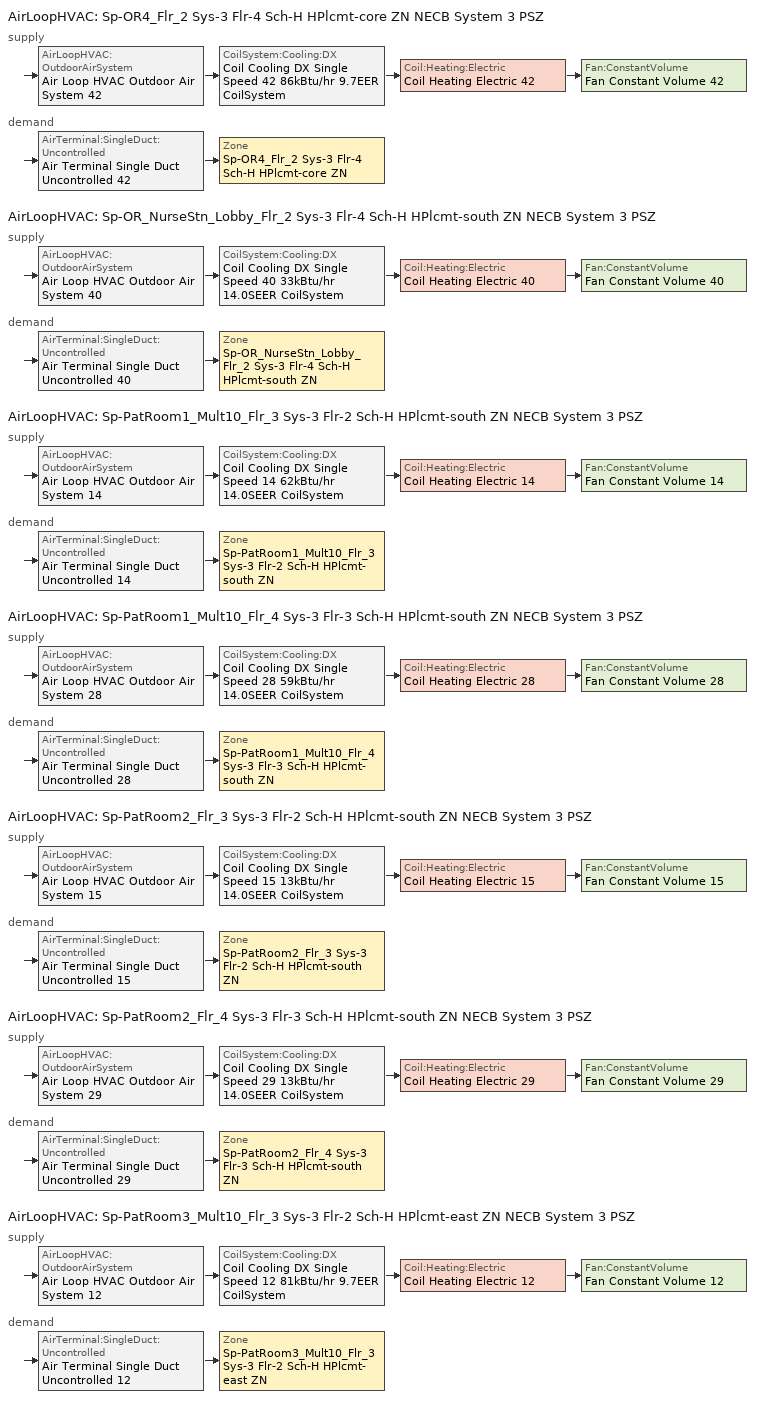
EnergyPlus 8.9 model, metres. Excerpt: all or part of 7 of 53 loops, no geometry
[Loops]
AirLoopHVAC 'Sp-OR4_Flr_2 Sys-3 Flr-4 Sch-H HPlcmt-core ZN NECB System 3 PSZ'
 supply: AirLoopHVAC:OutdoorAirSystem 'Air Loop HVAC Outdoor Air System 42' > CoilSystem:Cooling:DX 'Coil Cooling DX Single Speed 42 86kBtu/hr 9.7EER CoilSystem' > Coil:Heating:Electric 'Coil Heating Electric 42' > Fan:ConstantVolume 'Fan Constant Volume 42'
 demand: AirTerminal:SingleDuct:Uncontrolled 'Air Terminal Single Duct Uncontrolled 42' > Zone 'Sp-OR4_Flr_2 Sys-3 Flr-4 Sch-H HPlcmt-core ZN'
AirLoopHVAC 'Sp-OR_NurseStn_Lobby_Flr_2 Sys-3 Flr-4 Sch-H HPlcmt-south ZN NECB System 3 PSZ'
 supply: AirLoopHVAC:OutdoorAirSystem 'Air Loop HVAC Outdoor Air System 40' > CoilSystem:Cooling:DX 'Coil Cooling DX Single Speed 40 33kBtu/hr 14.0SEER CoilSystem' > Coil:Heating:Electric 'Coil Heating Electric 40' > Fan:ConstantVolume 'Fan Constant Volume 40'
 demand: AirTerminal:SingleDuct:Uncontrolled 'Air Terminal Single Duct Uncontrolled 40' > Zone 'Sp-OR_NurseStn_Lobby_Flr_2 Sys-3 Flr-4 Sch-H HPlcmt-south ZN'
AirLoopHVAC 'Sp-PatRoom1_Mult10_Flr_3 Sys-3 Flr-2 Sch-H HPlcmt-south ZN NECB System 3 PSZ'
 supply: AirLoopHVAC:OutdoorAirSystem 'Air Loop HVAC Outdoor Air System 14' > CoilSystem:Cooling:DX 'Coil Cooling DX Single Speed 14 62kBtu/hr 14.0SEER CoilSystem' > Coil:Heating:Electric 'Coil Heating Electric 14' > Fan:ConstantVolume 'Fan Constant Volume 14'
 demand: AirTerminal:SingleDuct:Uncontrolled 'Air Terminal Single Duct Uncontrolled 14' > Zone 'Sp-PatRoom1_Mult10_Flr_3 Sys-3 Flr-2 Sch-H HPlcmt-south ZN'
AirLoopHVAC 'Sp-PatRoom1_Mult10_Flr_4 Sys-3 Flr-3 Sch-H HPlcmt-south ZN NECB System 3 PSZ'
 supply: AirLoopHVAC:OutdoorAirSystem 'Air Loop HVAC Outdoor Air System 28' > CoilSystem:Cooling:DX 'Coil Cooling DX Single Speed 28 59kBtu/hr 14.0SEER CoilSystem' > Coil:Heating:Electric 'Coil Heating Electric 28' > Fan:ConstantVolume 'Fan Constant Volume 28'
 demand: AirTerminal:SingleDuct:Uncontrolled 'Air Terminal Single Duct Uncontrolled 28' > Zone 'Sp-PatRoom1_Mult10_Flr_4 Sys-3 Flr-3 Sch-H HPlcmt-south ZN'
AirLoopHVAC 'Sp-PatRoom2_Flr_3 Sys-3 Flr-2 Sch-H HPlcmt-south ZN NECB System 3 PSZ'
 supply: AirLoopHVAC:OutdoorAirSystem 'Air Loop HVAC Outdoor Air System 15' > CoilSystem:Cooling:DX 'Coil Cooling DX Single Speed 15 13kBtu/hr 14.0SEER CoilSystem' > Coil:Heating:Electric 'Coil Heating Electric 15' > Fan:ConstantVolume 'Fan Constant Volume 15'
 demand: AirTerminal:SingleDuct:Uncontrolled 'Air Terminal Single Duct Uncontrolled 15' > Zone 'Sp-PatRoom2_Flr_3 Sys-3 Flr-2 Sch-H HPlcmt-south ZN'
AirLoopHVAC 'Sp-PatRoom2_Flr_4 Sys-3 Flr-3 Sch-H HPlcmt-south ZN NECB System 3 PSZ'
 supply: AirLoopHVAC:OutdoorAirSystem 'Air Loop HVAC Outdoor Air System 29' > CoilSystem:Cooling:DX 'Coil Cooling DX Single Speed 29 13kBtu/hr 14.0SEER CoilSystem' > Coil:Heating:Electric 'Coil Heating Electric 29' > Fan:ConstantVolume 'Fan Constant Volume 29'
 demand: AirTerminal:SingleDuct:Uncontrolled 'Air Terminal Single Duct Uncontrolled 29' > Zone 'Sp-PatRoom2_Flr_4 Sys-3 Flr-3 Sch-H HPlcmt-south ZN'
AirLoopHVAC 'Sp-PatRoom3_Mult10_Flr_3 Sys-3 Flr-2 Sch-H HPlcmt-east ZN NECB System 3 PSZ'
 supply: AirLoopHVAC:OutdoorAirSystem 'Air Loop HVAC Outdoor Air System 12' > CoilSystem:Cooling:DX 'Coil Cooling DX Single Speed 12 81kBtu/hr 9.7EER CoilSystem' > Coil:Heating:Electric 'Coil Heating Electric 12' > Fan:ConstantVolume 'Fan Constant Volume 12'
 demand: AirTerminal:SingleDuct:Uncontrolled 'Air Terminal Single Duct Uncontrolled 12' > Zone 'Sp-PatRoom3_Mult10_Flr_3 Sys-3 Flr-2 Sch-H HPlcmt-east ZN'
[DesignSpecification:OutdoorAir] Outdoor Air Method=Sum; Outdoor Air Flow per Person {m3/s-person}=0; Outdoor Air Flow per Zone {m3/s}=0; Outdoor Air Flow Air Changes per Hour {1/hr}=0
Name | Outdoor Air Flow per Zone Floor Area {m3/s-m2}
Space Function Hospital - nurses' station Ventilation; Space Function Hospital - patient room Ventilation | 0.001524
Space Function Hospital - operating room Ventilation | 0.004572
[DesignSpecification:ZoneAirDistribution] Zone Air Distribution Effectiveness in Cooling Mode=1; Zone Air Distribution Effectiveness in Heating Mode=1
Sp-OR4_Flr_2 Sys-3 Flr-4 Sch-H HPlcmt-core ZN Design Spec Zone Air Dist; Sp-OR_NurseStn_Lobby_Flr_2 Sys-3 Flr-4 Sch-H HPlcmt-south ZN Design Spec Zone Air Dist; Sp-PatRoom1_Mult10_Flr_3 Sys-3 Flr-2 Sch-H HPlcmt-south ZN Design Spec Zone Air Dist; Sp-PatRoom1_Mult10_Flr_4 Sys-3 Flr-3 Sch-H HPlcmt-south ZN Design Spec Zone Air Dist; Sp-PatRoom2_Flr_3 Sys-3 Flr-2 Sch-H HPlcmt-south ZN Design Spec Zone Air Dist; Sp-PatRoom2_Flr_4 Sys-3 Flr-3 Sch-H HPlcmt-south ZN Design Spec Zone Air Dist; Sp-PatRoom3_Mult10_Flr_3 Sys-3 Flr-2 Sch-H HPlcmt-east ZN Design Spec Zone Air Dist
[Sizing:Zone] Zone Cooling Design Supply Air Temperature Input Method=SupplyAirTemperature; Zone Cooling Design Supply Air Temperature {C}=13; Zone Cooling Design Supply Air Temperature Difference {deltaC}=11.11; Zone Heating Design Supply Air Temperature Input Method=SupplyAirTemperature; Zone Heating Design Supply Air Temperature {C}=43; Zone Heating Design Supply Air Temperature Difference {deltaC}=11.11; Zone Cooling Design Supply Air Humidity Ratio {kgWater/kgDryAir}=0.0085; Zone Heating Design Supply Air Humidity Ratio {kgWater/kgDryAir}=0.008; Zone Heating Sizing Factor=1.3; Zone Cooling Sizing Factor=1.1; Cooling Design Air Flow Method=DesignDay; Cooling Design Air Flow Rate {m3/s}=0; Cooling Minimum Air Flow per Zone Floor Area {m3/s-m2}=0.000762; Cooling Minimum Air Flow {m3/s}=0; Cooling Minimum Air Flow Fraction=0; Heating Design Air Flow Method=DesignDay; Heating Design Air Flow Rate {m3/s}=0; Heating Maximum Air Flow per Zone Floor Area {m3/s-m2}=0.002032; Heating Maximum Air Flow {m3/s}=0.141576; Heating Maximum Air Flow Fraction=0.3; Account for Dedicated Outdoor Air System=No
Name | Design Specification Outdoor Air Object | Design Specification Zone Air Distribution Object
Sp-OR4_Flr_2 Sys-3 Flr-4 Sch-H HPlcmt-core ZN | Space Function Hospital - operating room Ventilation | Sp-OR4_Flr_2 Sys-3 Flr-4 Sch-H HPlcmt-core ZN Design Spec Zone Air Dist
Sp-OR_NurseStn_Lobby_Flr_2 Sys-3 Flr-4 Sch-H HPlcmt-south ZN | Space Function Hospital - nurses' station Ventilation | Sp-OR_NurseStn_Lobby_Flr_2 Sys-3 Flr-4 Sch-H HPlcmt-south ZN Design Spec Zone Air Dist
Sp-PatRoom1_Mult10_Flr_3 Sys-3 Flr-2 Sch-H HPlcmt-south ZN | Space Function Hospital - patient room Ventilation | Sp-PatRoom1_Mult10_Flr_3 Sys-3 Flr-2 Sch-H HPlcmt-south ZN Design Spec Zone Air Dist
Sp-PatRoom1_Mult10_Flr_4 Sys-3 Flr-3 Sch-H HPlcmt-south ZN | Space Function Hospital - patient room Ventilation | Sp-PatRoom1_Mult10_Flr_4 Sys-3 Flr-3 Sch-H HPlcmt-south ZN Design Spec Zone Air Dist
Sp-PatRoom2_Flr_3 Sys-3 Flr-2 Sch-H HPlcmt-south ZN | Space Function Hospital - patient room Ventilation | Sp-PatRoom2_Flr_3 Sys-3 Flr-2 Sch-H HPlcmt-south ZN Design Spec Zone Air Dist
Sp-PatRoom2_Flr_4 Sys-3 Flr-3 Sch-H HPlcmt-south ZN | Space Function Hospital - patient room Ventilation | Sp-PatRoom2_Flr_4 Sys-3 Flr-3 Sch-H HPlcmt-south ZN Design Spec Zone Air Dist
Sp-PatRoom3_Mult10_Flr_3 Sys-3 Flr-2 Sch-H HPlcmt-east ZN | Space Function Hospital - patient room Ventilation | Sp-PatRoom3_Mult10_Flr_3 Sys-3 Flr-2 Sch-H HPlcmt-east ZN Design Spec Zone Air Dist
[Sizing:System] Type of Load to Size On=Sensible; Design Outdoor Air Flow Rate {m3/s}=Autosize; Central Heating Maximum System Air Flow Ratio=1; Preheat Design Temperature {C}=7; Preheat Design Humidity Ratio {kgWater/kgDryAir}=0.008; Precool Design Temperature {C}=13; Precool Design Humidity Ratio {kgWater/kgDryAir}=0.008; Central Cooling Design Supply Air Temperature {C}=13; Central Heating Design Supply Air Temperature {C}=43; Type of Zone Sum to Use=NonCoincident; 100% Outdoor Air in Cooling=No; 100% Outdoor Air in Heating=No; Central Cooling Design Supply Air Humidity Ratio {kgWater/kgDryAir}=0.0085; Central Heating Design Supply Air Humidity Ratio {kgWater/kgDryAir}=0.008; Cooling Supply Air Flow Rate Method=DesignDay; Cooling Supply Air Flow Rate {m3/s}=0; Cooling Supply Air Flow Rate Per Floor Area {m3/s-m2}=0.00996765; Cooling Fraction of Autosized Cooling Supply Air Flow Rate=1; Cooling Supply Air Flow Rate Per Unit Cooling Capacity {m3/s-W}=3.94755e-05; Heating Supply Air Flow Rate Method=DesignDay; Heating Supply Air Flow Rate {m3/s}=0; Heating Supply Air Flow Rate Per Floor Area {m3/s-m2}=0.00996765; Heating Fraction of Autosized Heating Supply Air Flow Rate=1; Heating Fraction of Autosized Cooling Supply Air Flow Rate=1; Heating Supply Air Flow Rate Per Unit Heating Capacity {m3/s-W}=3.15882e-05; System Outdoor Air Method=ZoneSum; Zone Maximum Outdoor Air Fraction=1; Cooling Design Capacity Method=CoolingDesignCapacity; Cooling Design Capacity {W}=Autosize; Cooling Design Capacity Per Floor Area {W/m2}=234.7; Fraction of Autosized Cooling Design Capacity=1; Heating Design Capacity Method=HeatingDesignCapacity; Heating Design Capacity {W}=Autosize; Heating Design Capacity Per Floor Area {W/m2}=157; Fraction of Autosized Heating Design Capacity=1; Central Cooling Capacity Control Method=OnOff
Sp-OR4_Flr_2 Sys-3 Flr-4 Sch-H HPlcmt-core ZN NECB System 3 PSZ; Sp-OR_NurseStn_Lobby_Flr_2 Sys-3 Flr-4 Sch-H HPlcmt-south ZN NECB System 3 PSZ; Sp-PatRoom1_Mult10_Flr_3 Sys-3 Flr-2 Sch-H HPlcmt-south ZN NECB System 3 PSZ; Sp-PatRoom1_Mult10_Flr_4 Sys-3 Flr-3 Sch-H HPlcmt-south ZN NECB System 3 PSZ; Sp-PatRoom2_Flr_3 Sys-3 Flr-2 Sch-H HPlcmt-south ZN NECB System 3 PSZ; Sp-PatRoom2_Flr_4 Sys-3 Flr-3 Sch-H HPlcmt-south ZN NECB System 3 PSZ; Sp-PatRoom3_Mult10_Flr_3 Sys-3 Flr-2 Sch-H HPlcmt-east ZN NECB System 3 PSZ
[ZoneControl:Thermostat]
Name | Zone or ZoneList | Control Type Schedule | Control 1
Sp-OR4_Flr_2 Sys-3 Flr-4 Sch-H HPlcmt-core ZN Thermostat | Sp-OR4_Flr_2 Sys-3 Flr-4 Sch-H HPlcmt-core ZN | Sp-OR4_Flr_2 Sys-3 Flr-4 Sch-H HPlcmt-core ZN Thermostat Schedule | Space Function Hospital - operating room Thermostat 8
Sp-OR_NurseStn_Lobby_Flr_2 Sys-3 Flr-4 Sch-H HPlcmt-south ZN Thermostat | Sp-OR_NurseStn_Lobby_Flr_2 Sys-3 Flr-4 Sch-H HPlcmt-south ZN | Sp-OR_NurseStn_Lobby_Flr_2 Sys-3 Flr-4 Sch-H HPlcmt-south ZN Thermostat Schedule | Space Function Hospital - nurses' station Thermostat 10
Sp-PatRoom1_Mult10_Flr_3 Sys-3 Flr-2 Sch-H HPlcmt-south ZN Thermostat | Sp-PatRoom1_Mult10_Flr_3 Sys-3 Flr-2 Sch-H HPlcmt-south ZN | Sp-PatRoom1_Mult10_Flr_3 Sys-3 Flr-2 Sch-H HPlcmt-south ZN Thermostat Schedule | Space Function Hospital - patient room Thermostat 25
Sp-PatRoom1_Mult10_Flr_4 Sys-3 Flr-3 Sch-H HPlcmt-south ZN Thermostat | Sp-PatRoom1_Mult10_Flr_4 Sys-3 Flr-3 Sch-H HPlcmt-south ZN | Sp-PatRoom1_Mult10_Flr_4 Sys-3 Flr-3 Sch-H HPlcmt-south ZN Thermostat Schedule | Space Function Hospital - patient room Thermostat 34
Sp-PatRoom2_Flr_3 Sys-3 Flr-2 Sch-H HPlcmt-south ZN Thermostat | Sp-PatRoom2_Flr_3 Sys-3 Flr-2 Sch-H HPlcmt-south ZN | Sp-PatRoom2_Flr_3 Sys-3 Flr-2 Sch-H HPlcmt-south ZN Thermostat Schedule | Space Function Hospital - patient room Thermostat 26
Sp-PatRoom2_Flr_4 Sys-3 Flr-3 Sch-H HPlcmt-south ZN Thermostat | Sp-PatRoom2_Flr_4 Sys-3 Flr-3 Sch-H HPlcmt-south ZN | Sp-PatRoom2_Flr_4 Sys-3 Flr-3 Sch-H HPlcmt-south ZN Thermostat Schedule | Space Function Hospital - patient room Thermostat 35
Sp-PatRoom3_Mult10_Flr_3 Sys-3 Flr-2 Sch-H HPlcmt-east ZN Thermostat | Sp-PatRoom3_Mult10_Flr_3 Sys-3 Flr-2 Sch-H HPlcmt-east ZN | Sp-PatRoom3_Mult10_Flr_3 Sys-3 Flr-2 Sch-H HPlcmt-east ZN Thermostat Schedule | Space Function Hospital - patient room Thermostat 23
[ThermostatSetpoint:DualSetpoint] Heating Setpoint Temperature Schedule=NECB-H-Thermostat Setpoint-Heating; Cooling Setpoint Temperature Schedule=NECB-H-Thermostat Setpoint-Cooling
Space Function Hospital - operating room Thermostat 8; Space Function Hospital - nurses' station Thermostat 10; Space Function Hospital - patient room Thermostat 25; Space Function Hospital - patient room Thermostat 34; Space Function Hospital - patient room Thermostat 26; Space Function Hospital - patient room Thermostat 35; Space Function Hospital - patient room Thermostat 23
[ZoneHVAC:Baseboard:Convective:Electric] Availability Schedule=Always On Discrete; Heating Design Capacity {W}=Autosize; Efficiency=1
Zone HVAC Baseboard Convective Electric 42; Zone HVAC Baseboard Convective Electric 40; Zone HVAC Baseboard Convective Electric 14; Zone HVAC Baseboard Convective Electric 28; Zone HVAC Baseboard Convective Electric 15; Zone HVAC Baseboard Convective Electric 29; Zone HVAC Baseboard Convective Electric 12
[AirTerminal:SingleDuct:Uncontrolled] Availability Schedule=Always On Discrete; Maximum Air Flow Rate {m3/s}=AutoSize
Air Terminal Single Duct Uncontrolled 42; Air Terminal Single Duct Uncontrolled 40; Air Terminal Single Duct Uncontrolled 14; Air Terminal Single Duct Uncontrolled 28; Air Terminal Single Duct Uncontrolled 15; Air Terminal Single Duct Uncontrolled 29; Air Terminal Single Duct Uncontrolled 12
[Zone equipment]
Sp-OR4_Flr_2 Sys-3 Flr-4 Sch-H HPlcmt-core ZN: Air Terminal Single Duct Uncontrolled 42, Zone HVAC Baseboard Convective Electric 42
Sp-OR_NurseStn_Lobby_Flr_2 Sys-3 Flr-4 Sch-H HPlcmt-south ZN: Air Terminal Single Duct Uncontrolled 40, Zone HVAC Baseboard Convective Electric 40
Sp-PatRoom1_Mult10_Flr_3 Sys-3 Flr-2 Sch-H HPlcmt-south ZN: Air Terminal Single Duct Uncontrolled 14, Zone HVAC Baseboard Convective Electric 14
Sp-PatRoom1_Mult10_Flr_4 Sys-3 Flr-3 Sch-H HPlcmt-south ZN: Air Terminal Single Duct Uncontrolled 28, Zone HVAC Baseboard Convective Electric 28
Sp-PatRoom2_Flr_3 Sys-3 Flr-2 Sch-H HPlcmt-south ZN: Air Terminal Single Duct Uncontrolled 15, Zone HVAC Baseboard Convective Electric 15
Sp-PatRoom2_Flr_4 Sys-3 Flr-3 Sch-H HPlcmt-south ZN: Air Terminal Single Duct Uncontrolled 29, Zone HVAC Baseboard Convective Electric 29
Sp-PatRoom3_Mult10_Flr_3 Sys-3 Flr-2 Sch-H HPlcmt-east ZN: Air Terminal Single Duct Uncontrolled 12, Zone HVAC Baseboard Convective Electric 12
[Fan:ConstantVolume] Fan Total Efficiency=0.39975; Pressure Rise {Pa}=640; Maximum Flow Rate {m3/s}=AutoSize; Motor Efficiency=0.615; Motor In Airstream Fraction=1
Name | Availability Schedule
Fan Constant Volume 42 | Sp-OR4_Flr_2 Sys-3 Flr-4 Sch-H HPlcmt-core ZN NECB System 3 PSZ Occ Sch
Fan Constant Volume 40 | Sp-OR_NurseStn_Lobby_Flr_2 Sys-3 Flr-4 Sch-H HPlcmt-south ZN NECB System 3 PSZ Occ Sch
Fan Constant Volume 14 | Sp-PatRoom1_Mult10_Flr_3 Sys-3 Flr-2 Sch-H HPlcmt-south ZN NECB System 3 PSZ Occ Sch
Fan Constant Volume 28 | Sp-PatRoom1_Mult10_Flr_4 Sys-3 Flr-3 Sch-H HPlcmt-south ZN NECB System 3 PSZ Occ Sch
Fan Constant Volume 15; Fan Constant Volume 29 | Always On Discrete
Fan Constant Volume 12 | Sp-PatRoom3_Mult10_Flr_3 Sys-3 Flr-2 Sch-H HPlcmt-east ZN NECB System 3 PSZ Occ Sch
[Coil:Cooling:DX:SingleSpeed] Availability Schedule=Always On Discrete; Gross Rated Total Cooling Capacity {W}=Autosize; Gross Rated Sensible Heat Ratio=Autosize; Rated Air Flow Rate {m3/s}=Autosize; Rated Evaporator Fan Power Per Volume Flow Rate {W/(m3/s)}=773.3; Condenser Type=AirCooled; Evaporative Condenser Effectiveness=0; Evaporative Condenser Air Flow Rate {m3/s}=Autosize; Evaporative Condenser Pump Rated Power Consumption {W}=Autosize; Crankcase Heater Capacity {W}=0; Maximum Outdoor Dry-Bulb Temperature for Crankcase Heater Operation {C}=0; Basin Heater Capacity {W/K}=0; Basin Heater Setpoint Temperature {C}=10
Name | Gross Rated Cooling COP {W/W} | Total Cooling Capacity Function of Temperature Curve | Total Cooling Capacity Function of Flow Fraction Curve | Energy Input Ratio Function of Temperature Curve | Energy Input Ratio Function of Flow Fraction Curve | Part Load Fraction Correlation Curve
Coil Cooling DX Single Speed 42 86kBtu/hr 9.7EER | 3.34429 | DXCOOL-NECB2011-REF-CAPFT 36 | DXCOOL-NECB2011-REF-CAPFFLOW 36 | DXCOOL-NECB2011-REF-COOLEIRFT 36 | DXCOOL-NECB2011-REF-COOLEIRFFLOW 36 | DXCOOL-NECB2011-REF-COOLPLFFPLR 36
Coil Cooling DX Single Speed 40 33kBtu/hr 14.0SEER | 3.8248 | DXCOOL-NECB2011-REF-CAPFT 34 | DXCOOL-NECB2011-REF-CAPFFLOW 34 | DXCOOL-NECB2011-REF-COOLEIRFT 34 | DXCOOL-NECB2011-REF-COOLEIRFFLOW 34 | DXCOOL-NECB2011-REF-COOLPLFFPLR 34
Coil Cooling DX Single Speed 14 62kBtu/hr 14.0SEER | 3.8248 | DXCOOL-NECB2011-REF-CAPFT 5 | DXCOOL-NECB2011-REF-CAPFFLOW 5 | DXCOOL-NECB2011-REF-COOLEIRFT 5 | DXCOOL-NECB2011-REF-COOLEIRFFLOW 5 | DXCOOL-NECB2011-REF-COOLPLFFPLR 5
Coil Cooling DX Single Speed 28 59kBtu/hr 14.0SEER | 3.8248 | DXCOOL-NECB2011-REF-CAPFT 20 | DXCOOL-NECB2011-REF-CAPFFLOW 20 | DXCOOL-NECB2011-REF-COOLEIRFT 20 | DXCOOL-NECB2011-REF-COOLEIRFFLOW 20 | DXCOOL-NECB2011-REF-COOLPLFFPLR 20
Coil Cooling DX Single Speed 15 13kBtu/hr 14.0SEER | 3.8248 | DXCOOL-NECB2011-REF-CAPFT 6 | DXCOOL-NECB2011-REF-CAPFFLOW 6 | DXCOOL-NECB2011-REF-COOLEIRFT 6 | DXCOOL-NECB2011-REF-COOLEIRFFLOW 6 | DXCOOL-NECB2011-REF-COOLPLFFPLR 6
Coil Cooling DX Single Speed 29 13kBtu/hr 14.0SEER | 3.8248 | DXCOOL-NECB2011-REF-CAPFT 21 | DXCOOL-NECB2011-REF-CAPFFLOW 21 | DXCOOL-NECB2011-REF-COOLEIRFT 21 | DXCOOL-NECB2011-REF-COOLEIRFFLOW 21 | DXCOOL-NECB2011-REF-COOLPLFFPLR 21
Coil Cooling DX Single Speed 12 81kBtu/hr 9.7EER | 3.34007 | DXCOOL-NECB2011-REF-CAPFT 3 | DXCOOL-NECB2011-REF-CAPFFLOW 3 | DXCOOL-NECB2011-REF-COOLEIRFT 3 | DXCOOL-NECB2011-REF-COOLEIRFFLOW 3 | DXCOOL-NECB2011-REF-COOLPLFFPLR 3
[Coil:Heating:Electric] Availability Schedule=Always On Discrete; Efficiency=1; Nominal Capacity {W}=Autosize
Coil Heating Electric 42; Coil Heating Electric 40; Coil Heating Electric 14; Coil Heating Electric 28; Coil Heating Electric 15; Coil Heating Electric 29; Coil Heating Electric 12
[CoilSystem:Cooling:DX] Availability Schedule=Always On Discrete
Name | Cooling Coil
Coil Cooling DX Single Speed 42 86kBtu/hr 9.7EER CoilSystem | Coil Cooling DX Single Speed 42 86kBtu/hr 9.7EER
Coil Cooling DX Single Speed 40 33kBtu/hr 14.0SEER CoilSystem | Coil Cooling DX Single Speed 40 33kBtu/hr 14.0SEER
Coil Cooling DX Single Speed 14 62kBtu/hr 14.0SEER CoilSystem | Coil Cooling DX Single Speed 14 62kBtu/hr 14.0SEER
Coil Cooling DX Single Speed 28 59kBtu/hr 14.0SEER CoilSystem | Coil Cooling DX Single Speed 28 59kBtu/hr 14.0SEER
Coil Cooling DX Single Speed 15 13kBtu/hr 14.0SEER CoilSystem | Coil Cooling DX Single Speed 15 13kBtu/hr 14.0SEER
Coil Cooling DX Single Speed 29 13kBtu/hr 14.0SEER CoilSystem | Coil Cooling DX Single Speed 29 13kBtu/hr 14.0SEER
Coil Cooling DX Single Speed 12 81kBtu/hr 9.7EER CoilSystem | Coil Cooling DX Single Speed 12 81kBtu/hr 9.7EER
[Controller:OutdoorAir] Minimum Outdoor Air Flow Rate {m3/s}=0; Maximum Outdoor Air Flow Rate {m3/s}=Autosize; Economizer Control Action Type=ModulateFlow; Lockout Type=NoLockout; Minimum Limit Type=FixedMinimum; High Humidity Control=No; Control High Indoor Humidity Based on Outdoor Humidity Ratio=Yes; Heat Recovery Bypass Control Type=BypassWhenWithinEconomizerLimits
Name | Economizer Control Type | Minimum Outdoor Air Schedule | Mechanical Ventilation Controller | Economizer Maximum Limit Dry-Bulb Temperature {C} | Economizer Maximum Limit Enthalpy {J/kg} | Economizer Minimum Limit Dry-Bulb Temperature {C}
Controller Outdoor Air 42 | DifferentialEnthalpy | Sp-OR4_Flr_2 Sys-3 Flr-4 Sch-H HPlcmt-core ZN NECB System 3 PSZ Occ Sch | Controller Mechanical Ventilation 42
Controller Outdoor Air 40 | NoEconomizer | Sp-OR_NurseStn_Lobby_Flr_2 Sys-3 Flr-4 Sch-H HPlcmt-south ZN NECB System 3 PSZ Occ Sch | Controller Mechanical Ventilation 40 | 28 | 64000 | -100
Controller Outdoor Air 14 | NoEconomizer | Sp-PatRoom1_Mult10_Flr_3 Sys-3 Flr-2 Sch-H HPlcmt-south ZN NECB System 3 PSZ Occ Sch | Controller Mechanical Ventilation 14 | 28 | 64000 | -100
Controller Outdoor Air 28 | NoEconomizer | Sp-PatRoom1_Mult10_Flr_4 Sys-3 Flr-3 Sch-H HPlcmt-south ZN NECB System 3 PSZ Occ Sch | Controller Mechanical Ventilation 28 | 28 | 64000 | -100
Controller Outdoor Air 15 | NoEconomizer | Always On Discrete | Controller Mechanical Ventilation 15 | 28 | 64000 | -100
Controller Outdoor Air 29 | NoEconomizer | Always On Discrete | Controller Mechanical Ventilation 29 | 28 | 64000 | -100
Controller Outdoor Air 12 | DifferentialEnthalpy | Sp-PatRoom3_Mult10_Flr_3 Sys-3 Flr-2 Sch-H HPlcmt-east ZN NECB System 3 PSZ Occ Sch | Controller Mechanical Ventilation 12
[Controller:MechanicalVentilation] Demand Controlled Ventilation=No; System Outdoor Air Method=ZoneSum
Name | Availability Schedule | Zone 1 | Design Specification Outdoor Air Object Name 1 | Design Specification Zone Air Distribution Object Name 1
Controller Mechanical Ventilation 42 | Sp-OR4_Flr_2 Sys-3 Flr-4 Sch-H HPlcmt-core ZN NECB System 3 PSZ Occ Sch | Sp-OR4_Flr_2 Sys-3 Flr-4 Sch-H HPlcmt-core ZN | Space Function Hospital - operating room Ventilation | Sp-OR4_Flr_2 Sys-3 Flr-4 Sch-H HPlcmt-core ZN Design Spec Zone Air Dist
Controller Mechanical Ventilation 40 | Sp-OR_NurseStn_Lobby_Flr_2 Sys-3 Flr-4 Sch-H HPlcmt-south ZN NECB System 3 PSZ Occ Sch | Sp-OR_NurseStn_Lobby_Flr_2 Sys-3 Flr-4 Sch-H HPlcmt-south ZN | Space Function Hospital - nurses' station Ventilation | Sp-OR_NurseStn_Lobby_Flr_2 Sys-3 Flr-4 Sch-H HPlcmt-south ZN Design Spec Zone Air Dist
Controller Mechanical Ventilation 14 | Sp-PatRoom1_Mult10_Flr_3 Sys-3 Flr-2 Sch-H HPlcmt-south ZN NECB System 3 PSZ Occ Sch | Sp-PatRoom1_Mult10_Flr_3 Sys-3 Flr-2 Sch-H HPlcmt-south ZN | Space Function Hospital - patient room Ventilation | Sp-PatRoom1_Mult10_Flr_3 Sys-3 Flr-2 Sch-H HPlcmt-south ZN Design Spec Zone Air Dist
Controller Mechanical Ventilation 28 | Sp-PatRoom1_Mult10_Flr_4 Sys-3 Flr-3 Sch-H HPlcmt-south ZN NECB System 3 PSZ Occ Sch | Sp-PatRoom1_Mult10_Flr_4 Sys-3 Flr-3 Sch-H HPlcmt-south ZN | Space Function Hospital - patient room Ventilation | Sp-PatRoom1_Mult10_Flr_4 Sys-3 Flr-3 Sch-H HPlcmt-south ZN Design Spec Zone Air Dist
Controller Mechanical Ventilation 15 | Always On Discrete | Sp-PatRoom2_Flr_3 Sys-3 Flr-2 Sch-H HPlcmt-south ZN | Space Function Hospital - patient room Ventilation | Sp-PatRoom2_Flr_3 Sys-3 Flr-2 Sch-H HPlcmt-south ZN Design Spec Zone Air Dist
Controller Mechanical Ventilation 29 | Always On Discrete | Sp-PatRoom2_Flr_4 Sys-3 Flr-3 Sch-H HPlcmt-south ZN | Space Function Hospital - patient room Ventilation | Sp-PatRoom2_Flr_4 Sys-3 Flr-3 Sch-H HPlcmt-south ZN Design Spec Zone Air Dist
Controller Mechanical Ventilation 12 | Sp-PatRoom3_Mult10_Flr_3 Sys-3 Flr-2 Sch-H HPlcmt-east ZN NECB System 3 PSZ Occ Sch | Sp-PatRoom3_Mult10_Flr_3 Sys-3 Flr-2 Sch-H HPlcmt-east ZN | Space Function Hospital - patient room Ventilation | Sp-PatRoom3_Mult10_Flr_3 Sys-3 Flr-2 Sch-H HPlcmt-east ZN Design Spec Zone Air Dist
[AirLoopHVAC] Design Supply Air Flow Rate {m3/s}=AutoSize
Sp-OR4_Flr_2 Sys-3 Flr-4 Sch-H HPlcmt-core ZN NECB System 3 PSZ; Sp-OR_NurseStn_Lobby_Flr_2 Sys-3 Flr-4 Sch-H HPlcmt-south ZN NECB System 3 PSZ; Sp-PatRoom1_Mult10_Flr_3 Sys-3 Flr-2 Sch-H HPlcmt-south ZN NECB System 3 PSZ; Sp-PatRoom1_Mult10_Flr_4 Sys-3 Flr-3 Sch-H HPlcmt-south ZN NECB System 3 PSZ; Sp-PatRoom2_Flr_3 Sys-3 Flr-2 Sch-H HPlcmt-south ZN NECB System 3 PSZ; Sp-PatRoom2_Flr_4 Sys-3 Flr-3 Sch-H HPlcmt-south ZN NECB System 3 PSZ; Sp-PatRoom3_Mult10_Flr_3 Sys-3 Flr-2 Sch-H HPlcmt-east ZN NECB System 3 PSZ
[SetpointManager:SingleZone:Reheat] Control Variable=Temperature; Minimum Supply Air Temperature {C}=13; Maximum Supply Air Temperature {C}=43
Name | Control Zone
Setpoint Manager Single Zone Reheat 42 | Sp-OR4_Flr_2 Sys-3 Flr-4 Sch-H HPlcmt-core ZN
Setpoint Manager Single Zone Reheat 40 | Sp-OR_NurseStn_Lobby_Flr_2 Sys-3 Flr-4 Sch-H HPlcmt-south ZN
Setpoint Manager Single Zone Reheat 14 | Sp-PatRoom1_Mult10_Flr_3 Sys-3 Flr-2 Sch-H HPlcmt-south ZN
Setpoint Manager Single Zone Reheat 28 | Sp-PatRoom1_Mult10_Flr_4 Sys-3 Flr-3 Sch-H HPlcmt-south ZN
Setpoint Manager Single Zone Reheat 15 | Sp-PatRoom2_Flr_3 Sys-3 Flr-2 Sch-H HPlcmt-south ZN
Setpoint Manager Single Zone Reheat 29 | Sp-PatRoom2_Flr_4 Sys-3 Flr-3 Sch-H HPlcmt-south ZN
Setpoint Manager Single Zone Reheat 12 | Sp-PatRoom3_Mult10_Flr_3 Sys-3 Flr-2 Sch-H HPlcmt-east ZN
[SetpointManager:MixedAir] Control Variable=Temperature
Node 516 OS Default SPM; Node 515 OS Default SPM; Node 514 OS Default SPM; Node 494 OS Default SPM; Node 493 OS Default SPM; Node 492 OS Default SPM; Node 208 OS Default SPM; Node 207 OS Default SPM; Node 206 OS Default SPM; Node 362 OS Default SPM; Node 361 OS Default SPM; Node 360 OS Default SPM; Node 219 OS Default SPM; Node 218 OS Default SPM; Node 217 OS Default SPM; Node 373 OS Default SPM; Node 372 OS Default SPM; Node 371 OS Default SPM; Node 186 OS Default SPM; Node 185 OS Default SPM; Node 184 OS Default SPM
[Schedule:Day:Interval]
NECB-H-Thermostat Setpoint-Heating Sun|Hol Day; NECB-H-Thermostat Setpoint-Heating Default|Wkdy Day; NECB-H-Thermostat Setpoint-Heating Sat Day; NECB-H-Thermostat Setpoint-Heating Default: No, 01:00, 22, 07:00, 18, 08:00, 20, 24:00, 22
NECB-H-Thermostat Setpoint-Cooling Sun|Hol Day; NECB-H-Thermostat Setpoint-Cooling Default|Wkdy Day; NECB-H-Thermostat Setpoint-Cooling Sat Day; NECB-H-Thermostat Setpoint-Cooling Default: No, 24:00, 24
Sp-OR4_Flr_2 Sys-3 Flr-4 Sch-H HPlcmt-core ZN NECB System 3 PSZ Occ Sch Sunday; Sp-OR4_Flr_2 Sys-3 Flr-4 Sch-H HPlcmt-core ZN NECB System 3 PSZ Occ Sch Monday; Sp-OR4_Flr_2 Sys-3 Flr-4 Sch-H HPlcmt-core ZN NECB System 3 PSZ Occ Sch Tuesday; Sp-OR4_Flr_2 Sys-3 Flr-4 Sch-H HPlcmt-core ZN NECB System 3 PSZ Occ Sch Wednesday; Sp-OR4_Flr_2 Sys-3 Flr-4 Sch-H HPlcmt-core ZN NECB System 3 PSZ Occ Sch Thursday; Sp-OR4_Flr_2 Sys-3 Flr-4 Sch-H HPlcmt-core ZN NECB System 3 PSZ Occ Sch Friday; Sp-OR4_Flr_2 Sys-3 Flr-4 Sch-H HPlcmt-core ZN NECB System 3 PSZ Occ Sch Saturday; Sp-OR4_Flr_2 Sys-3 Flr-4 Sch-H HPlcmt-core ZN NECB System 3 PSZ Occ Sch Default; Sp-OR4_Flr_2 Sys-3 Flr-4 Sch-H HPlcmt-core ZN NECB System 3 PSZ Occ Sch Summer Design Day; Sp-OR4_Flr_2 Sys-3 Flr-4 Sch-H HPlcmt-core ZN NECB System 3 PSZ Occ Sch Winter Design Day; Sp-OR_NurseStn_Lobby_Flr_2 Sys-3 Flr-4 Sch-H HPlcmt-south ZN NECB System 3 PSZ Occ Sch Sunday; Sp-OR_NurseStn_Lobby_Flr_2 Sys-3 Flr-4 Sch-H HPlcmt-south ZN NECB System 3 PSZ Occ Sch Monday; Sp-OR_NurseStn_Lobby_Flr_2 Sys-3 Flr-4 Sch-H HPlcmt-south ZN NECB System 3 PSZ Occ Sch Tuesday; Sp-OR_NurseStn_Lobby_Flr_2 Sys-3 Flr-4 Sch-H HPlcmt-south ZN NECB System 3 PSZ Occ Sch Wednesday; Sp-OR_NurseStn_Lobby_Flr_2 Sys-3 Flr-4 Sch-H HPlcmt-south ZN NECB System 3 PSZ Occ Sch Thursday; Sp-OR_NurseStn_Lobby_Flr_2 Sys-3 Flr-4 Sch-H HPlcmt-south ZN NECB System 3 PSZ Occ Sch Friday; Sp-OR_NurseStn_Lobby_Flr_2 Sys-3 Flr-4 Sch-H HPlcmt-south ZN NECB System 3 PSZ Occ Sch Saturday; Sp-OR_NurseStn_Lobby_Flr_2 Sys-3 Flr-4 Sch-H HPlcmt-south ZN NECB System 3 PSZ Occ Sch Default; Sp-OR_NurseStn_Lobby_Flr_2 Sys-3 Flr-4 Sch-H HPlcmt-south ZN NECB System 3 PSZ Occ Sch Summer Design Day; Sp-OR_NurseStn_Lobby_Flr_2 Sys-3 Flr-4 Sch-H HPlcmt-south ZN NECB System 3 PSZ Occ Sch Winter Design Day; Sp-PatRoom1_Mult10_Flr_3 Sys-3 Flr-2 Sch-H HPlcmt-south ZN NECB System 3 PSZ Occ Sch Sunday; Sp-PatRoom1_Mult10_Flr_3 Sys-3 Flr-2 Sch-H HPlcmt-south ZN NECB System 3 PSZ Occ Sch Monday; Sp-PatRoom1_Mult10_Flr_3 Sys-3 Flr-2 Sch-H HPlcmt-south ZN NECB System 3 PSZ Occ Sch Tuesday; Sp-PatRoom1_Mult10_Flr_3 Sys-3 Flr-2 Sch-H HPlcmt-south ZN NECB System 3 PSZ Occ Sch Wednesday; Sp-PatRoom1_Mult10_Flr_3 Sys-3 Flr-2 Sch-H HPlcmt-south ZN NECB System 3 PSZ Occ Sch Thursday; Sp-PatRoom1_Mult10_Flr_3 Sys-3 Flr-2 Sch-H HPlcmt-south ZN NECB System 3 PSZ Occ Sch Friday; Sp-PatRoom1_Mult10_Flr_3 Sys-3 Flr-2 Sch-H HPlcmt-south ZN NECB System 3 PSZ Occ Sch Saturday; Sp-PatRoom1_Mult10_Flr_3 Sys-3 Flr-2 Sch-H HPlcmt-south ZN NECB System 3 PSZ Occ Sch Default; Sp-PatRoom1_Mult10_Flr_3 Sys-3 Flr-2 Sch-H HPlcmt-south ZN NECB System 3 PSZ Occ Sch Summer Design Day; Sp-PatRoom1_Mult10_Flr_3 Sys-3 Flr-2 Sch-H HPlcmt-south ZN NECB System 3 PSZ Occ Sch Winter Design Day; Sp-PatRoom1_Mult10_Flr_4 Sys-3 Flr-3 Sch-H HPlcmt-south ZN NECB System 3 PSZ Occ Sch Sunday; Sp-PatRoom1_Mult10_Flr_4 Sys-3 Flr-3 Sch-H HPlcmt-south ZN NECB System 3 PSZ Occ Sch Monday; Sp-PatRoom1_Mult10_Flr_4 Sys-3 Flr-3 Sch-H HPlcmt-south ZN NECB System 3 PSZ Occ Sch Tuesday; Sp-PatRoom1_Mult10_Flr_4 Sys-3 Flr-3 Sch-H HPlcmt-south ZN NECB System 3 PSZ Occ Sch Wednesday; Sp-PatRoom1_Mult10_Flr_4 Sys-3 Flr-3 Sch-H HPlcmt-south ZN NECB System 3 PSZ Occ Sch Thursday; Sp-PatRoom1_Mult10_Flr_4 Sys-3 Flr-3 Sch-H HPlcmt-south ZN NECB System 3 PSZ Occ Sch Friday; Sp-PatRoom1_Mult10_Flr_4 Sys-3 Flr-3 Sch-H HPlcmt-south ZN NECB System 3 PSZ Occ Sch Saturday; Sp-PatRoom1_Mult10_Flr_4 Sys-3 Flr-3 Sch-H HPlcmt-south ZN NECB System 3 PSZ Occ Sch Default; Sp-PatRoom1_Mult10_Flr_4 Sys-3 Flr-3 Sch-H HPlcmt-south ZN NECB System 3 PSZ Occ Sch Summer Design Day; Sp-PatRoom1_Mult10_Flr_4 Sys-3 Flr-3 Sch-H HPlcmt-south ZN NECB System 3 PSZ Occ Sch Winter Design Day; Sp-PatRoom3_Mult10_Flr_3 Sys-3 Flr-2 Sch-H HPlcmt-east ZN NECB System 3 PSZ Occ Sch Sunday; Sp-PatRoom3_Mult10_Flr_3 Sys-3 Flr-2 Sch-H HPlcmt-east ZN NECB System 3 PSZ Occ Sch Monday; Sp-PatRoom3_Mult10_Flr_3 Sys-3 Flr-2 Sch-H HPlcmt-east ZN NECB System 3 PSZ Occ Sch Tuesday; Sp-PatRoom3_Mult10_Flr_3 Sys-3 Flr-2 Sch-H HPlcmt-east ZN NECB System 3 PSZ Occ Sch Wednesday; Sp-PatRoom3_Mult10_Flr_3 Sys-3 Flr-2 Sch-H HPlcmt-east ZN NECB System 3 PSZ Occ Sch Thursday; Sp-PatRoom3_Mult10_Flr_3 Sys-3 Flr-2 Sch-H HPlcmt-east ZN NECB System 3 PSZ Occ Sch Friday; Sp-PatRoom3_Mult10_Flr_3 Sys-3 Flr-2 Sch-H HPlcmt-east ZN NECB System 3 PSZ Occ Sch Saturday; Sp-PatRoom3_Mult10_Flr_3 Sys-3 Flr-2 Sch-H HPlcmt-east ZN NECB System 3 PSZ Occ Sch Default; Sp-PatRoom3_Mult10_Flr_3 Sys-3 Flr-2 Sch-H HPlcmt-east ZN NECB System 3 PSZ Occ Sch Summer Design Day; Sp-PatRoom3_Mult10_Flr_3 Sys-3 Flr-2 Sch-H HPlcmt-east ZN NECB System 3 PSZ Occ Sch Winter Design Day: No, 24:00, 1
[Schedule:Week:Daily]
Schedule:Week:Daily {eb3798ff-0caf-4470-80db-6bbf830cd72e}: NECB-H-Thermostat Setpoint-Heating Sun|Hol Day, NECB-H-Thermostat Setpoint-Heating Default|Wkdy Day, NECB-H-Thermostat Setpoint-Heating Default|Wkdy Day, NECB-H-Thermostat Setpoint-Heating Default|Wkdy Day, NECB-H-Thermostat Setpoint-Heating Default|Wkdy Day, NECB-H-Thermostat Setpoint-Heating Default|Wkdy Day, NECB-H-Thermostat Setpoint-Heating Sat Day, NECB-H-Thermostat Setpoint-Heating Default, NECB-H-Thermostat Setpoint-Heating Default, NECB-H-Thermostat Setpoint-Heating Default, NECB-H-Thermostat Setpoint-Heating Default, NECB-H-Thermostat Setpoint-Heating Default
Schedule:Week:Daily {93cbbd78-3407-41b9-b5d8-ae8013d331b3}: NECB-H-Thermostat Setpoint-Cooling Sun|Hol Day, NECB-H-Thermostat Setpoint-Cooling Default|Wkdy Day, NECB-H-Thermostat Setpoint-Cooling Default|Wkdy Day, NECB-H-Thermostat Setpoint-Cooling Default|Wkdy Day, NECB-H-Thermostat Setpoint-Cooling Default|Wkdy Day, NECB-H-Thermostat Setpoint-Cooling Default|Wkdy Day, NECB-H-Thermostat Setpoint-Cooling Sat Day, NECB-H-Thermostat Setpoint-Cooling Default, NECB-H-Thermostat Setpoint-Cooling Default, NECB-H-Thermostat Setpoint-Cooling Default, NECB-H-Thermostat Setpoint-Cooling Default, NECB-H-Thermostat Setpoint-Cooling Default
Schedule:Week:Daily {003b1dca-e5b7-4c7b-81cd-8f6596a9ebeb}: Sp-OR4_Flr_2 Sys-3 Flr-4 Sch-H HPlcmt-core ZN NECB System 3 PSZ Occ Sch Sunday, Sp-OR4_Flr_2 Sys-3 Flr-4 Sch-H HPlcmt-core ZN NECB System 3 PSZ Occ Sch Monday, Sp-OR4_Flr_2 Sys-3 Flr-4 Sch-H HPlcmt-core ZN NECB System 3 PSZ Occ Sch Tuesday, Sp-OR4_Flr_2 Sys-3 Flr-4 Sch-H HPlcmt-core ZN NECB System 3 PSZ Occ Sch Wednesday, Sp-OR4_Flr_2 Sys-3 Flr-4 Sch-H HPlcmt-core ZN NECB System 3 PSZ Occ Sch Thursday, Sp-OR4_Flr_2 Sys-3 Flr-4 Sch-H HPlcmt-core ZN NECB System 3 PSZ Occ Sch Friday, Sp-OR4_Flr_2 Sys-3 Flr-4 Sch-H HPlcmt-core ZN NECB System 3 PSZ Occ Sch Saturday, Sp-OR4_Flr_2 Sys-3 Flr-4 Sch-H HPlcmt-core ZN NECB System 3 PSZ Occ Sch Default, Sp-OR4_Flr_2 Sys-3 Flr-4 Sch-H HPlcmt-core ZN NECB System 3 PSZ Occ Sch Summer Design Day, Sp-OR4_Flr_2 Sys-3 Flr-4 Sch-H HPlcmt-core ZN NECB System 3 PSZ Occ Sch Winter Design Day, Sp-OR4_Flr_2 Sys-3 Flr-4 Sch-H HPlcmt-core ZN NECB System 3 PSZ Occ Sch Default, Sp-OR4_Flr_2 Sys-3 Flr-4 Sch-H HPlcmt-core ZN NECB System 3 PSZ Occ Sch Default
Schedule:Week:Daily {b5dce38c-88ff-4ef2-aa70-cbff330c3d4a}: Sp-OR_NurseStn_Lobby_Flr_2 Sys-3 Flr-4 Sch-H HPlcmt-south ZN NECB System 3 PSZ Occ Sch Sunday, Sp-OR_NurseStn_Lobby_Flr_2 Sys-3 Flr-4 Sch-H HPlcmt-south ZN NECB System 3 PSZ Occ Sch Monday, Sp-OR_NurseStn_Lobby_Flr_2 Sys-3 Flr-4 Sch-H HPlcmt-south ZN NECB System 3 PSZ Occ Sch Tuesday, Sp-OR_NurseStn_Lobby_Flr_2 Sys-3 Flr-4 Sch-H HPlcmt-south ZN NECB System 3 PSZ Occ Sch Wednesday, Sp-OR_NurseStn_Lobby_Flr_2 Sys-3 Flr-4 Sch-H HPlcmt-south ZN NECB System 3 PSZ Occ Sch Thursday, Sp-OR_NurseStn_Lobby_Flr_2 Sys-3 Flr-4 Sch-H HPlcmt-south ZN NECB System 3 PSZ Occ Sch Friday, Sp-OR_NurseStn_Lobby_Flr_2 Sys-3 Flr-4 Sch-H HPlcmt-south ZN NECB System 3 PSZ Occ Sch Saturday, Sp-OR_NurseStn_Lobby_Flr_2 Sys-3 Flr-4 Sch-H HPlcmt-south ZN NECB System 3 PSZ Occ Sch Default, Sp-OR_NurseStn_Lobby_Flr_2 Sys-3 Flr-4 Sch-H HPlcmt-south ZN NECB System 3 PSZ Occ Sch Summer Design Day, Sp-OR_NurseStn_Lobby_Flr_2 Sys-3 Flr-4 Sch-H HPlcmt-south ZN NECB System 3 PSZ Occ Sch Winter Design Day, Sp-OR_NurseStn_Lobby_Flr_2 Sys-3 Flr-4 Sch-H HPlcmt-south ZN NECB System 3 PSZ Occ Sch Default, Sp-OR_NurseStn_Lobby_Flr_2 Sys-3 Flr-4 Sch-H HPlcmt-south ZN NECB System 3 PSZ Occ Sch Default
Schedule:Week:Daily {6a1b942b-62e7-40a3-9a6b-a2e004a0ae08}: Sp-PatRoom1_Mult10_Flr_3 Sys-3 Flr-2 Sch-H HPlcmt-south ZN NECB System 3 PSZ Occ Sch Sunday, Sp-PatRoom1_Mult10_Flr_3 Sys-3 Flr-2 Sch-H HPlcmt-south ZN NECB System 3 PSZ Occ Sch Monday, Sp-PatRoom1_Mult10_Flr_3 Sys-3 Flr-2 Sch-H HPlcmt-south ZN NECB System 3 PSZ Occ Sch Tuesday, Sp-PatRoom1_Mult10_Flr_3 Sys-3 Flr-2 Sch-H HPlcmt-south ZN NECB System 3 PSZ Occ Sch Wednesday, Sp-PatRoom1_Mult10_Flr_3 Sys-3 Flr-2 Sch-H HPlcmt-south ZN NECB System 3 PSZ Occ Sch Thursday, Sp-PatRoom1_Mult10_Flr_3 Sys-3 Flr-2 Sch-H HPlcmt-south ZN NECB System 3 PSZ Occ Sch Friday, Sp-PatRoom1_Mult10_Flr_3 Sys-3 Flr-2 Sch-H HPlcmt-south ZN NECB System 3 PSZ Occ Sch Saturday, Sp-PatRoom1_Mult10_Flr_3 Sys-3 Flr-2 Sch-H HPlcmt-south ZN NECB System 3 PSZ Occ Sch Default, Sp-PatRoom1_Mult10_Flr_3 Sys-3 Flr-2 Sch-H HPlcmt-south ZN NECB System 3 PSZ Occ Sch Summer Design Day, Sp-PatRoom1_Mult10_Flr_3 Sys-3 Flr-2 Sch-H HPlcmt-south ZN NECB System 3 PSZ Occ Sch Winter Design Day, Sp-PatRoom1_Mult10_Flr_3 Sys-3 Flr-2 Sch-H HPlcmt-south ZN NECB System 3 PSZ Occ Sch Default, Sp-PatRoom1_Mult10_Flr_3 Sys-3 Flr-2 Sch-H HPlcmt-south ZN NECB System 3 PSZ Occ Sch Default
Schedule:Week:Daily {84b03999-311d-44f8-b60a-c703954417aa}: Sp-PatRoom1_Mult10_Flr_4 Sys-3 Flr-3 Sch-H HPlcmt-south ZN NECB System 3 PSZ Occ Sch Sunday, Sp-PatRoom1_Mult10_Flr_4 Sys-3 Flr-3 Sch-H HPlcmt-south ZN NECB System 3 PSZ Occ Sch Monday, Sp-PatRoom1_Mult10_Flr_4 Sys-3 Flr-3 Sch-H HPlcmt-south ZN NECB System 3 PSZ Occ Sch Tuesday, Sp-PatRoom1_Mult10_Flr_4 Sys-3 Flr-3 Sch-H HPlcmt-south ZN NECB System 3 PSZ Occ Sch Wednesday, Sp-PatRoom1_Mult10_Flr_4 Sys-3 Flr-3 Sch-H HPlcmt-south ZN NECB System 3 PSZ Occ Sch Thursday, Sp-PatRoom1_Mult10_Flr_4 Sys-3 Flr-3 Sch-H HPlcmt-south ZN NECB System 3 PSZ Occ Sch Friday, Sp-PatRoom1_Mult10_Flr_4 Sys-3 Flr-3 Sch-H HPlcmt-south ZN NECB System 3 PSZ Occ Sch Saturday, Sp-PatRoom1_Mult10_Flr_4 Sys-3 Flr-3 Sch-H HPlcmt-south ZN NECB System 3 PSZ Occ Sch Default, Sp-PatRoom1_Mult10_Flr_4 Sys-3 Flr-3 Sch-H HPlcmt-south ZN NECB System 3 PSZ Occ Sch Summer Design Day, Sp-PatRoom1_Mult10_Flr_4 Sys-3 Flr-3 Sch-H HPlcmt-south ZN NECB System 3 PSZ Occ Sch Winter Design Day, Sp-PatRoom1_Mult10_Flr_4 Sys-3 Flr-3 Sch-H HPlcmt-south ZN NECB System 3 PSZ Occ Sch Default, Sp-PatRoom1_Mult10_Flr_4 Sys-3 Flr-3 Sch-H HPlcmt-south ZN NECB System 3 PSZ Occ Sch Default
Schedule:Week:Daily {7dc4fb7a-f859-4b73-8612-2bae175c6169}: Sp-PatRoom3_Mult10_Flr_3 Sys-3 Flr-2 Sch-H HPlcmt-east ZN NECB System 3 PSZ Occ Sch Sunday, Sp-PatRoom3_Mult10_Flr_3 Sys-3 Flr-2 Sch-H HPlcmt-east ZN NECB System 3 PSZ Occ Sch Monday, Sp-PatRoom3_Mult10_Flr_3 Sys-3 Flr-2 Sch-H HPlcmt-east ZN NECB System 3 PSZ Occ Sch Tuesday, Sp-PatRoom3_Mult10_Flr_3 Sys-3 Flr-2 Sch-H HPlcmt-east ZN NECB System 3 PSZ Occ Sch Wednesday, Sp-PatRoom3_Mult10_Flr_3 Sys-3 Flr-2 Sch-H HPlcmt-east ZN NECB System 3 PSZ Occ Sch Thursday, Sp-PatRoom3_Mult10_Flr_3 Sys-3 Flr-2 Sch-H HPlcmt-east ZN NECB System 3 PSZ Occ Sch Friday, Sp-PatRoom3_Mult10_Flr_3 Sys-3 Flr-2 Sch-H HPlcmt-east ZN NECB System 3 PSZ Occ Sch Saturday, Sp-PatRoom3_Mult10_Flr_3 Sys-3 Flr-2 Sch-H HPlcmt-east ZN NECB System 3 PSZ Occ Sch Default, Sp-PatRoom3_Mult10_Flr_3 Sys-3 Flr-2 Sch-H HPlcmt-east ZN NECB System 3 PSZ Occ Sch Summer Design Day, Sp-PatRoom3_Mult10_Flr_3 Sys-3 Flr-2 Sch-H HPlcmt-east ZN NECB System 3 PSZ Occ Sch Winter Design Day, Sp-PatRoom3_Mult10_Flr_3 Sys-3 Flr-2 Sch-H HPlcmt-east ZN NECB System 3 PSZ Occ Sch Default, Sp-PatRoom3_Mult10_Flr_3 Sys-3 Flr-2 Sch-H HPlcmt-east ZN NECB System 3 PSZ Occ Sch Default
[Schedule:Year]
NECB-H-Thermostat Setpoint-Heating: Schedule:Week:Daily {eb3798ff-0caf-4470-80db-6bbf830cd72e}, 1, 1, 12, 31
NECB-H-Thermostat Setpoint-Cooling: Schedule:Week:Daily {93cbbd78-3407-41b9-b5d8-ae8013d331b3}, 1, 1, 12, 31
Sp-OR4_Flr_2 Sys-3 Flr-4 Sch-H HPlcmt-core ZN NECB System 3 PSZ Occ Sch: Schedule:Week:Daily {003b1dca-e5b7-4c7b-81cd-8f6596a9ebeb}, 1, 1, 12, 31
Sp-OR_NurseStn_Lobby_Flr_2 Sys-3 Flr-4 Sch-H HPlcmt-south ZN NECB System 3 PSZ Occ Sch: Schedule:Week:Daily {b5dce38c-88ff-4ef2-aa70-cbff330c3d4a}, 1, 1, 12, 31
Sp-PatRoom1_Mult10_Flr_3 Sys-3 Flr-2 Sch-H HPlcmt-south ZN NECB System 3 PSZ Occ Sch: Schedule:Week:Daily {6a1b942b-62e7-40a3-9a6b-a2e004a0ae08}, 1, 1, 12, 31
Sp-PatRoom1_Mult10_Flr_4 Sys-3 Flr-3 Sch-H HPlcmt-south ZN NECB System 3 PSZ Occ Sch: Schedule:Week:Daily {84b03999-311d-44f8-b60a-c703954417aa}, 1, 1, 12, 31
Sp-PatRoom3_Mult10_Flr_3 Sys-3 Flr-2 Sch-H HPlcmt-east ZN NECB System 3 PSZ Occ Sch: Schedule:Week:Daily {7dc4fb7a-f859-4b73-8612-2bae175c6169}, 1, 1, 12, 31
[Schedule:Compact]
Sp-OR4_Flr_2 Sys-3 Flr-4 Sch-H HPlcmt-core ZN Thermostat Schedule; Sp-OR_NurseStn_Lobby_Flr_2 Sys-3 Flr-4 Sch-H HPlcmt-south ZN Thermostat Schedule; Sp-PatRoom1_Mult10_Flr_3 Sys-3 Flr-2 Sch-H HPlcmt-south ZN Thermostat Schedule; Sp-PatRoom1_Mult10_Flr_4 Sys-3 Flr-3 Sch-H HPlcmt-south ZN Thermostat Schedule; Sp-PatRoom2_Flr_3 Sys-3 Flr-2 Sch-H HPlcmt-south ZN Thermostat Schedule; Sp-PatRoom2_Flr_4 Sys-3 Flr-3 Sch-H HPlcmt-south ZN Thermostat Schedule; Sp-PatRoom3_Mult10_Flr_3 Sys-3 Flr-2 Sch-H HPlcmt-east ZN Thermostat Schedule: Through: 12/31, For: AllDays, Until: 24:00, 4
[Schedule:Constant]
Always On Discrete: Hourly Value=1
[Curve:Quadratic] Coefficient1 Constant=1; Coefficient2 x=0; Coefficient3 x**2=0; Minimum Value of x=0; Maximum Value of x=1
DXCOOL-NECB2011-REF-CAPFFLOW 36; DXCOOL-NECB2011-REF-COOLEIRFFLOW 36; DXCOOL-NECB2011-REF-CAPFFLOW 34; DXCOOL-NECB2011-REF-COOLEIRFFLOW 34; DXCOOL-NECB2011-REF-CAPFFLOW 5; DXCOOL-NECB2011-REF-COOLEIRFFLOW 5; DXCOOL-NECB2011-REF-CAPFFLOW 20; DXCOOL-NECB2011-REF-COOLEIRFFLOW 20; DXCOOL-NECB2011-REF-CAPFFLOW 6; DXCOOL-NECB2011-REF-COOLEIRFFLOW 6; DXCOOL-NECB2011-REF-CAPFFLOW 21; DXCOOL-NECB2011-REF-COOLEIRFFLOW 21; DXCOOL-NECB2011-REF-CAPFFLOW 3; DXCOOL-NECB2011-REF-COOLEIRFFLOW 3
[Curve:Cubic] Coefficient1 Constant=0.0277; Coefficient2 x=4.9151; Coefficient3 x**2=-8.184; Coefficient4 x**3=4.2702; Minimum Value of x=0.7; Maximum Value of x=1
DXCOOL-NECB2011-REF-COOLPLFFPLR 36; DXCOOL-NECB2011-REF-COOLPLFFPLR 34; DXCOOL-NECB2011-REF-COOLPLFFPLR 5; DXCOOL-NECB2011-REF-COOLPLFFPLR 20; DXCOOL-NECB2011-REF-COOLPLFFPLR 6; DXCOOL-NECB2011-REF-COOLPLFFPLR 21; DXCOOL-NECB2011-REF-COOLPLFFPLR 3
[Curve:Biquadratic] Minimum Value of x=13; Maximum Value of x=24; Minimum Value of y=24; Maximum Value of y=46
Name | Coefficient1 Constant | Coefficient2 x | Coefficient3 x**2 | Coefficient4 y | Coefficient5 y**2 | Coefficient6 x*y
DXCOOL-NECB2011-REF-CAPFT 36; DXCOOL-NECB2011-REF-CAPFT 34; DXCOOL-NECB2011-REF-CAPFT 5; DXCOOL-NECB2011-REF-CAPFT 20; DXCOOL-NECB2011-REF-CAPFT 6; DXCOOL-NECB2011-REF-CAPFT 21; DXCOOL-NECB2011-REF-CAPFT 3 | 0.867905 | 0.0142459 | 0.00055436 | -0.0075575 | 3.3e-005 | -0.0001918
DXCOOL-NECB2011-REF-COOLEIRFT 36; DXCOOL-NECB2011-REF-COOLEIRFT 34; DXCOOL-NECB2011-REF-COOLEIRFT 5; DXCOOL-NECB2011-REF-COOLEIRFT 20; DXCOOL-NECB2011-REF-COOLEIRFT 6; DXCOOL-NECB2011-REF-COOLEIRFT 21; DXCOOL-NECB2011-REF-COOLEIRFT 3 | 0.116936 | 0.0284933 | -0.0004112 | 0.0214108 | 0.00016103 | -0.0006791
